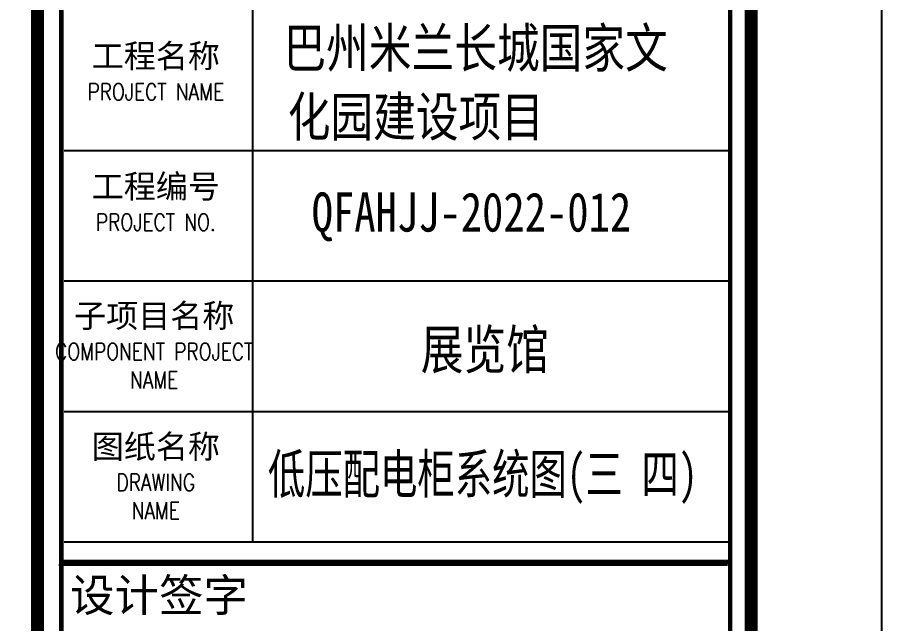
# Model space of a CAD drawing. Extents: x 815029915 to 815825525, y 579155098 to 579748855.
# Drawn here: x 815541151 to 815547777, y 579277796 to 579282445 of the extents above; entities that cross this region are included whole.
import ezdxf
from ezdxf.enums import TextEntityAlignment as Align

# ---------------------------------------------------------------- set-up
doc = ezdxf.new("R2010")
doc.units = 0
doc.header["$LTSCALE"] = 100
doc.header["$MEASUREMENT"] = 0
for name, color, linetype in [('PUB_TITLE', 4, 'Continuous'), ('TK', 7, 'Continuous'), ('ZG-图名', 10, 'Continuous'), ('zm', 1, 'Continuous')]:
    doc.layers.add(name, color=color, linetype=linetype)
doc.styles.add('-宋体', font='', dxfattribs={"width": 0.8})
doc.styles.add('CCIAD-图框(标题项)', font='')
doc.styles.add('STYLE2', font='')
doc.styles.add('基本字体', font='simplex.shx', dxfattribs={"height": 180, "bigfont": 'hztxt.shx'})
doc.styles.get('-宋体').set_extended_font_data('SimSun')
doc.styles.get('CCIAD-图框(标题项)').set_extended_font_data('SimHei')
doc.styles.get('STYLE2').set_extended_font_data('SimHei')

# ---------------------------------------------------------------- blocks, each defined once
blk = doc.blocks.new('CCIAD-TK-A2-图签')
at = {"layer": 'TK'}
for p, q in [((545.77, 185.398), (545.77, 131.398)), ((531.317, 161.398), (582.387, 161.398)), ((531.317, 151.398), (582.387, 151.398)), ((531.317, 151.398), (582.387, 151.398)), ((531.317, 141.398), (582.387, 141.398)), ((531.317, 141.398), (582.387, 141.398)), ((531.317, 131.398), (582.387, 131.398)), ((582.187, 129.628), (531.117, 129.628))]:
    blk.add_line(p, q, dxfattribs=at)
at = {"layer": 'TK', "color": 0}
for p, q in [((530.917, 129.628), (582.187, 129.628)), ((531.117, 129.855), (582.387, 129.855))]:
    blk.add_line(p, q, dxfattribs=at)
at = {"layer": 'TK'}
for points, const_width in [([(529.286, 10.457), (529.286, 410)], 1), ([(531.117, 129.855), (582.387, 129.855)], 0.347)]:
    blk.add_lwpolyline(points, dxfattribs=dict(at, const_width=const_width))
blk.add_lwpolyline([(529.286, 10.457), (584, 10.457), (584, 410)], dxfattribs=at)
at = {"layer": 'TK', "const_width": 0.347}
blk.add_lwpolyline([(531.117, 185.398), (582.387, 185.398), (582.387, 13.253), (531.117, 13.253)], close=True, dxfattribs=at)
at = {"layer": 'TK', "style": 'CCIAD-图框(标题项)'}
blk.add_text('设计签字', height=2.5, dxfattribs=at).set_placement((531.777, 126.056))
at = {"layer": 'TK', "char_height": 1.8, "attachment_point": 5, "style": '基本字体'}
for s, insert, width in [('{\\fSimHei|b0|i0|c134|p49;工程名称\\fKaiTi_GB2312|b0|i0|c134|p49;\\H1.167x;\\W0.8;\\P\\Fsimplex,hztxt|c134;\\H0.6189x;PROJECT NAME\\H1.3846x; }', (538.359, 167.398), 11.6), ('{\\fSimHei|b0|i0|c134|p49;工程编号\\W0.8;\\P\\Fsimplex,hztxt|c134;\\H0.7222x;PROJECT NO.}', (538.359, 157.398), 11.6), ('{\\fSimHei|b0|i0|c134|p49;子项目名称\\W0.8;\\P\\Fsimplex,hztxt|c134;\\H0.7222x;COMPONENT PROJECT NAME\\H1.385x; }', (538.234, 146.398), 15.60938), ('{\\fSimHei|b0|i0|c134|p49;图纸名称\\W0.8;\\P\\Fsimplex,hztxt|c134;\\H0.7222x;DRAWING \\PNAME }', (538.359, 136.368), 11.6)]:
    blk.add_mtext(s, dxfattribs=dict(at, insert=insert, width=width))
blk = doc.blocks.new('l')
at = {"layer": 'TK'}
blk.add_lwpolyline([(815463677.3, 579451444.5), (815463677.3, 579409444.5), (815547777.3, 579409444.5), (815547777.3, 579451444.5)], close=True, dxfattribs=at)

msp = doc.modelspace()

# ---------------------------------------------------------------- linework, layer by layer
at = {"layer": 'TK'}
msp.add_lwpolyline([(815463677.3, 579307283.6), (815463677.3, 579265283.6), (815547777.3, 579265283.6), (815547777.3, 579307283.6)], close=True, dxfattribs=at)
at = {"layer": 'TK', "const_width": 100}
msp.add_lwpolyline([(815466177.3, 579266329.2), (815466177.3, 579306283.6), (815546777.3, 579306283.6), (815546777.3, 579266329.2)], close=True, dxfattribs=at)

# ---------------------------------------------------------------- block references
at = {"layer": 'TK', "xscale": 100, "yscale": 100, "zscale": 100}
msp.add_blockref('CCIAD-TK-A2-图签', (815488377.3, 579265283.6), dxfattribs=at)
at = {"layer": 'zm', "color": 1}
msp.add_blockref('l', (0, -144160.9), dxfattribs=at)

# ---------------------------------------------------------------- texts
at = {"layer": 'PUB_TITLE', "style": '-宋体', "width": 0.8}
for s, p in [('巴州米兰长城国家文', (815543191, 579282059.7)), ('化园建设项目', (815543224.1, 579281532.9)), ('展览馆', (815544244.1, 579279747.7, 0))]:
    msp.add_text(s, height=300, dxfattribs=at).set_placement(p)
at = {"layer": 'ZG-图名', "style": '-宋体', "width": 0.7}
msp.add_text('低压配电柜系统图(三 四)', height=300, dxfattribs=at).set_placement((815543072.1, 579278793.4))
at = {"layer": 'zm', "ltscale": 10, "style": 'STYLE2', "width": 0.8}
msp.add_text('QFAHJJ-2022-012', height=300, dxfattribs=at).set_placement((815544632.3, 579280916.5), align=Align.MIDDLE)

doc.saveas('drawing.dxf')
